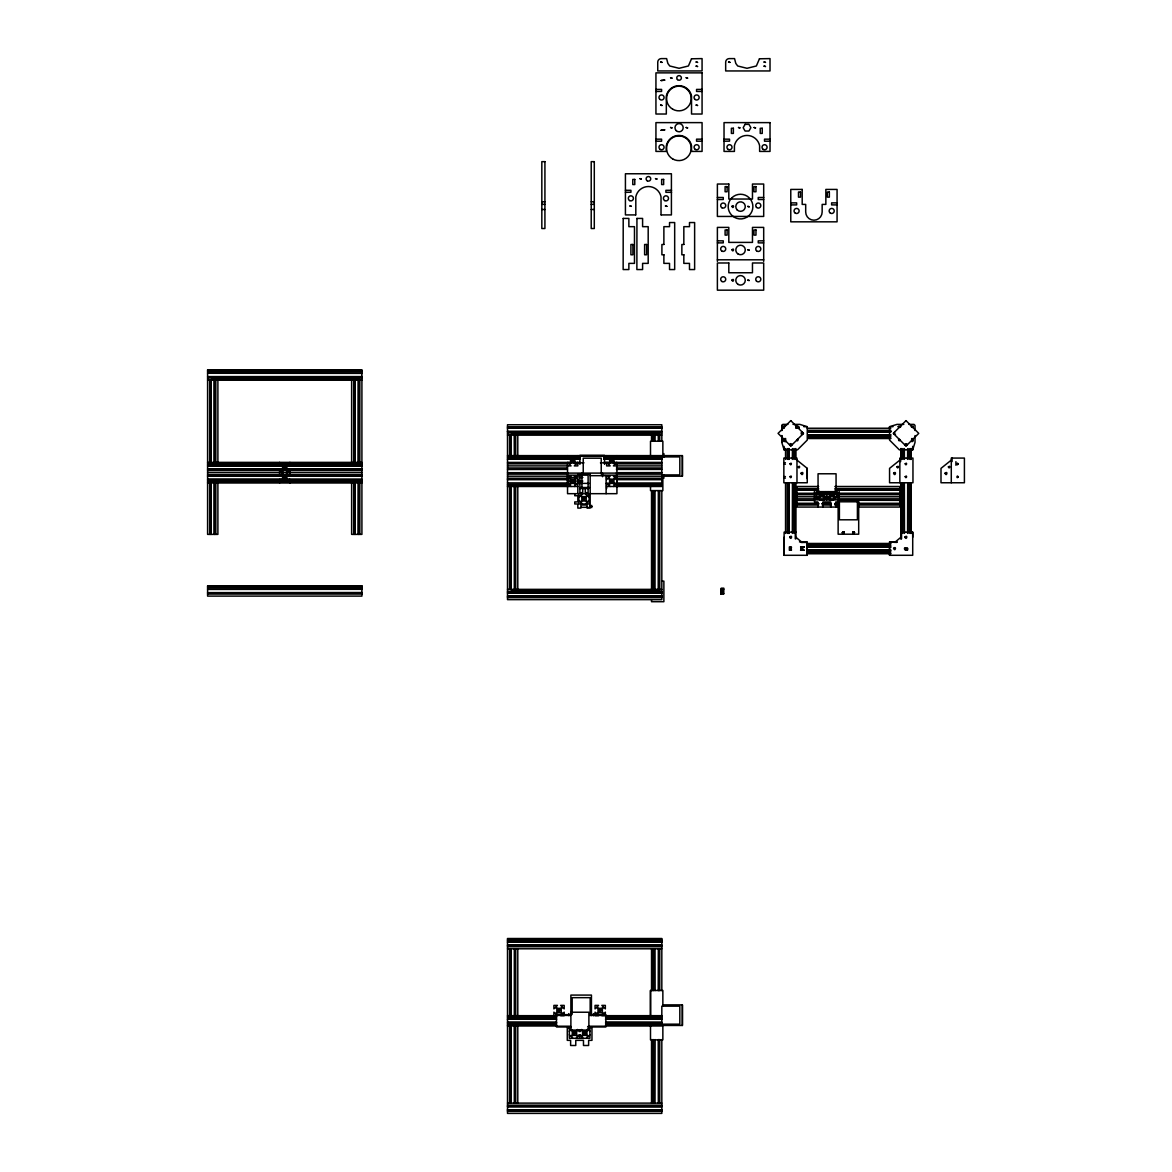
<?xml version="1.0" encoding="UTF-8"?>
<svg xmlns="http://www.w3.org/2000/svg" width="1172" height="1172" viewBox="0 0 1172 1172"><rect width="100%" height="100%" fill="white"/><g stroke="black" fill="none" stroke-linecap="round" stroke-linejoin="round"><path stroke-width="1.5" d="M567.541 486.732L567.541 475.935M570.881 1030.217L570.881 1012.227L588.886 1012.227L588.886 1030.217M616.926 486.732L616.926 475.935M650.504 990.472L650.504 1016.08L650.504 990.472L662.854 990.472L662.854 1005.796M662.854 1025.456L682.397 1025.456L682.397 1004.873L662.854 1004.873M662.854 476.198L682.397 476.198L682.397 455.615L662.854 455.615M720.751 594.131L720.751 593.105L723.783 593.779L720.751 594.131L721.234 588.168L723.783 588.168L723.783 593.779M781.797 442.386L781.797 435.588L781.797 442.386L784.112 449.843L797.487 449.843L807.259 440.071L807.259 426.696L799.802 424.381L793.005 424.381M781.797 425.407L781.797 430.505L781.797 425.407L782.823 424.381L787.921 424.381M807.259 543.456L807.259 555.294L784.112 555.294L784.112 537.289M785.65 441.61L785.65 438.533M796.975 505.63L796.975 503.462L818.627 503.462M796.975 498.217L796.975 500.385L815.023 500.385M796.975 495.346L796.975 493.178M796.975 487.933L796.975 490.086L818.627 489.984M796.975 460.127L807.259 468.361L807.259 482.761L783.848 482.761L783.848 458.076L796.975 458.076L796.975 482.761M818.056 491.786L818.056 473.781L836.061 473.781L836.061 491.786M900.872 532.147L912.71 532.147L912.71 555.294L889.563 555.294L889.563 541.918L897.327 541.918M889.563 428.234L889.563 426.696L897.019 424.381L903.802 424.381M899.847 505.63L899.847 503.462L858.329 503.462M899.847 498.217L899.847 500.385L838.127 500.254L838.127 534.198L858.695 534.198L858.695 500.254M899.847 495.346L899.847 493.178L796.975 493.28M899.847 487.933L899.847 490.086L834.874 489.984M912.71 537.289L912.71 532.147M912.71 446.415L912.71 449.843L899.334 449.843L889.563 440.071L889.563 426.696L892.991 426.696M844.118 532.894C843.444 529.641 841.086 534.608 844.03 533.099C844.778 530.345 840.529 532.762 843.269 533.538C844.734 531.194 844.016 533.421 843.43 533.568M853.084 533.421C852.747 528.968 855.75 534.989 853.069 533.436C851.136 531.18 856.205 531.649 853.89 533.524C850.096 532.528 856.336 530.711 853.787 533.553M590.161 506.143L590.175 507.403L590.175 505.645M591.713 507.637L591.713 505.322M843.02 533.553L842.609 532L844.118 532.425M853.392 531.795L853.377 533.568M590.161 507.3L590.161 507.373M854.403 532.894L853.714 533.524L854.329 532.586M854.476 532.747L853.553 531.883M844.016 532.864L842.653 533.128L843.269 531.883M853.231 533.48L853.348 531.912M842.492 532.659L843.034 533.509L843.108 531.795M842.39 532.747L842.946 531.839M853.275 533.377L853.026 532.147M958.198 464.185C956.997 460.83 956.059 466.91 958.33 463.995M958.198 477.048C956.997 473.693 956.059 479.773 958.33 476.843M842.741 532.147L843.884 532.044M801.018 433.083C802.82 430.124 804.358 435.852 801.311 434.182M899.92 427.282L898.924 425.978L899.539 427.487M281.046 470.602L282.569 469.064L282.569 465.973L281.046 464.434M288.459 464.434L286.935 465.973L286.935 469.064L288.459 470.602M281.046 480.886L282.569 479.348L282.569 476.257L281.046 474.719M288.459 474.719L286.935 476.257L286.935 479.348L288.459 480.886M576.39 457.681L574.866 459.219L574.866 462.31L576.39 463.848L577.166 462.413M615.476 457.681L613.967 459.219L613.967 462.31L615.476 463.848L661.828 463.848M825.352 491.639L823.843 493.178L823.843 496.269L825.352 497.807L826.128 496.371L827.461 496.371L828.238 497.807L829.747 496.269L829.747 493.178L828.238 491.639M835.636 491.639L834.127 493.178L834.127 496.269L835.636 497.807L837.086 496.371M578.177 1030.071L576.668 1031.609L576.668 1034.7L578.177 1036.238L578.953 1034.803L580.287 1034.803L581.063 1036.238L582.572 1034.7L582.572 1031.609L581.063 1030.071M588.461 1030.071L586.952 1031.609L586.952 1034.7L588.461 1036.238L589.912 1034.803M286.305 475.627L287.843 474.103L286.408 473.327L286.408 471.994L287.843 471.217L286.305 469.708L283.214 469.708L281.676 471.217L283.111 471.994L283.111 473.327L281.676 473.327L283.214 475.627M571.145 462.955L569.592 464.464L571.042 465.899L507.505 465.899M571.145 483.523L569.592 485.047L571.042 486.483M610.231 462.955L608.693 464.464L610.129 465.899L606.627 465.899L606.627 462.413M610.231 483.523L608.693 485.047L610.129 486.483M820.107 496.913L818.569 498.422L820.004 499.873M830.391 496.913L828.853 498.422L830.289 499.873M577.562 1029.456L576.023 1030.964L572.932 1030.964L571.394 1029.456M894.705 542.431L900.872 537.289M899.847 460.127L889.563 468.361L889.563 482.761L912.959 482.761L912.959 458.076L899.847 458.076L899.847 482.761M951.283 460.127L940.999 468.361L940.999 482.761L964.409 482.761L964.409 458.076L951.283 458.076L951.283 482.761M895.511 434.182L893.606 433.669L894.705 432.248M905.458 443.719C903.055 446.224 908.974 446.224 906.586 443.719M790.499 443.602C787.54 445.404 793.268 446.942 791.598 443.895M655.939 89.409L661.594 89.409L661.594 91.445L655.939 91.445M702.072 89.409L696.564 89.409L696.564 91.445L702.072 91.445M655.939 139.16L661.594 139.16L661.594 141.197L655.939 141.197M702.072 139.16L696.564 139.16L696.564 141.197L702.072 141.197M724.032 139.16L729.526 139.16L729.526 141.138L724.032 141.197M770.165 139.16L764.51 139.16L764.51 141.197L770.165 141.197M691.788 151.422L702.072 151.422L702.072 122.621L655.939 122.621L655.939 151.422L666.326 151.422L666.326 145.709A12.863 12.863 0 0 1 691.524 145.709L691.524 151.422M625.423 190.304L630.932 190.304L630.932 192.281L625.423 192.325M671.571 190.304L665.901 190.304L665.901 192.325L671.571 192.325M717.381 197.482L723.256 197.482L723.256 199.518L717.381 199.518M763.69 197.482L758.24 197.482L758.24 199.518L763.69 199.518M541.83 201.774L544.921 201.774M591.215 201.774L594.292 201.774M790.778 202.873L796.652 202.873L796.652 204.91L790.778 204.91M837.072 202.873L831.622 202.873L831.622 204.91L837.072 204.91M541.83 204.353L544.921 204.353M591.215 204.353L594.292 204.353M541.83 209.495L544.921 209.495M591.215 209.495L594.292 209.495M635.561 214.916L625.423 214.916L625.423 173.764L671.41 173.764L671.41 214.916L661.272 214.916M717.381 240.846L723.256 240.846L723.256 242.882L717.381 242.882M763.69 240.846L758.24 240.846L758.24 242.882L763.69 242.882M663.953 244.509L661.902 244.509L661.902 254.793L663.953 254.793M683.906 244.509L681.855 244.509L681.855 254.793L683.906 254.793M717.381 259.803L763.69 259.803M207.59 370.455L361.914 370.455M207.59 371.846L361.914 371.846M207.59 373.282L361.914 373.385M207.59 376.578L361.914 376.578M207.59 378.014L361.914 378.014M211.224 379.406L360.097 379.406M207.59 380.08L361.914 380.08M908.901 424.381L913.999 424.381L915.024 425.407L915.024 430.505M507.505 426.813L661.828 426.813M795.934 426.696L799.026 426.696M803.831 426.696L807.259 426.696L807.259 428.234M897.796 426.696L900.872 426.696M911.171 426.696L912.71 426.696M507.505 427.707L661.828 427.707M795.934 427.721L799.026 427.721M507.505 428.249L661.828 428.249M795.934 428.234L799.026 428.234M807.801 428.234L890.823 428.234M807.801 430.3L890.823 430.3M807.801 431.193L890.823 431.193M507.505 431.442L661.828 431.442M507.505 431.545L661.828 431.545M507.505 432.981L661.828 432.981M511.139 434.373L660.012 434.373M807.801 434.929L890.823 434.929M507.505 435.046L661.828 435.046M807.801 435.032L890.823 435.032M807.801 436.467L890.823 436.467M807.801 437.859L890.823 437.859M807.801 438.533L890.823 438.533M507.505 455.615L661.828 455.615L661.828 486.483L606.627 486.483M507.505 456.289L661.828 456.289M661.828 456.904L679.819 456.904L679.819 474.909L661.828 474.909M507.505 457.681L580.125 457.681M603.727 457.681L661.828 457.681M507.505 459.116L580.125 459.116M603.727 459.116L661.828 459.116M507.505 459.219L580.125 459.219M603.727 459.219L661.828 459.219M207.59 462.369L361.914 462.369M507.505 462.413L580.125 462.413M603.727 462.413L661.828 462.413M785.401 462.706L783.848 462.706L783.848 464.244L785.401 464.244M567.541 462.823L584.008 462.823M600.46 462.823L616.926 462.823M207.59 463.043L361.914 463.043M507.505 463.848L567.424 463.848M207.59 464.434L361.914 464.434M207.59 465.87L361.914 465.87M661.828 465.899L613.425 465.899L614.861 464.464L613.322 462.955M207.59 465.973L361.914 465.973M507.505 467.965L567.424 467.965M616.428 467.965L661.828 467.965M207.59 469.064L361.914 469.064M207.59 469.166L361.914 469.166M507.505 469.503L567.424 469.401M616.428 469.401L661.828 469.401M207.59 470.602L361.914 470.602M207.59 472.668L361.914 472.668M507.505 472.697L567.424 472.697M616.428 472.697L661.828 472.594M567.541 473.107L616.926 473.107M507.505 474.133L567.424 474.133M616.428 474.133L661.828 474.133M207.59 474.719L361.914 474.719M567.541 475.158L588.11 475.158L588.11 492.65L585.795 492.65L585.795 493.676M602.525 475.158L616.926 475.158M207.59 475.627L361.914 475.627M590.175 475.685L606.114 475.685L606.114 493.676M207.59 476.154L361.914 476.154M507.505 476.198L571.042 476.198L569.592 477.634L571.145 479.158L574.221 479.158L575.774 477.634L574.324 476.198L577.825 476.198M661.828 476.198L613.425 476.198L614.861 477.634L613.322 479.158L610.231 479.158L608.693 477.634L610.129 476.198L606.627 476.198L606.627 479.685L608.078 478.249L609.587 479.788L609.587 482.879L608.078 484.417L606.627 482.981L606.627 488.534M207.59 476.257L361.914 476.257M785.401 476.594L783.848 476.594L783.848 478.132L785.401 478.132M569.24 477.473L576.053 477.473M579.451 477.473L582.85 477.473M507.505 478.249L567.424 478.249M661.828 478.249L615.476 478.249L613.967 479.788L613.967 482.879L615.476 484.417L661.828 484.417M507.505 479.158L567.424 479.158M616.428 479.158L661.828 479.158M507.505 479.685L568.215 479.685L568.977 478.249L570.5 479.788L570.5 482.879L568.977 484.417L568.215 482.981L507.505 482.879M577.825 479.685L576.39 478.249L574.866 479.788L574.866 482.879L576.39 484.417L577.825 482.981M661.828 479.685L616.252 479.685L616.252 478.249M207.59 480.886L361.914 480.886M567.541 481.077L582.85 481.077M207.59 482.278L361.914 482.278M207.59 482.952L361.914 482.952M661.828 482.981L616.252 482.981L616.252 484.417M567.541 483.391L589.15 483.391M606.114 483.391L616.926 483.391M507.505 484.417L567.424 484.417M507.505 485.809L567.424 485.809M616.428 485.809L661.828 485.809M507.505 486.483L577.825 486.483M818.627 486.497L796.975 486.497L796.975 507.066L838.478 507.066M834.874 486.497L899.847 486.497L899.847 507.066L858.329 507.066M580.345 487.508L589.487 487.508M579.627 488.534L588.637 488.534M796.975 488.548L818.627 488.548M834.874 488.548L899.847 488.548M796.975 489.457L816.503 489.574L816.503 499.873L837.086 499.873L837.086 489.574L899.847 489.457M820.107 492.533L823.198 492.533M830.391 492.533L833.482 492.533M578.514 493.676L567.541 493.676L567.541 462.413M589.487 493.676L616.926 493.676L616.926 462.413M796.975 493.822L820.429 493.822M824.048 493.822L899.847 493.822M796.975 494.716L899.847 494.716M816.503 496.371L817.953 497.807L819.462 496.269L819.462 493.178L817.953 491.639M796.975 496.782L899.847 496.782M578.851 497.177L580.301 495.741L581.81 497.28L581.81 500.371L580.301 501.909L578.851 500.473M589.15 497.177L587.699 495.741L586.19 497.28L586.19 500.371L587.699 501.909L589.15 500.473M796.975 498.833L834.874 498.833M838.478 498.833L899.847 498.833M820.429 500.283L824.048 500.283M829.454 500.283L833.072 500.283M822.231 503.462L831.256 503.462M834.874 503.462L838.478 503.462M796.975 503.564L818.627 503.564M822.231 503.564L831.256 503.564M834.874 503.564L838.478 503.564M858.329 503.564L899.847 503.564M796.975 504.107L818.627 504.107M822.231 504.107L831.256 504.107M834.874 504.107L838.478 504.107M858.329 504.107L899.847 504.107M796.975 505.015L818.627 505.015M822.231 505.015L831.256 505.015M834.874 505.015L838.478 505.015M858.329 505.015L899.847 505.015M581.283 507.315L588.183 507.315M795.934 532.147L784.112 532.147L784.112 555.294M799.494 541.918L807.259 541.918L807.259 555.294M801.018 542.431L807.259 542.431M896.756 542.431L889.563 541.918M807.801 543.456L890.823 543.456M807.801 544.13L890.823 544.13M807.801 545.522L890.823 545.522M789.254 547.06L791.569 547.265A1.538 1.538 0 0 0 789.313 548.203M789.254 550.151L791.569 549.946A1.538 1.538 0 0 1 789.313 549.009M800.579 550.151L804.197 550.151M807.801 550.151L890.823 550.151M800.579 550.254L804.197 550.254M807.801 550.254L890.823 550.254M807.801 551.69L890.823 551.69M807.801 553.081L890.823 553.081M807.801 553.755L890.823 553.755M661.828 581.122L663.879 581.122L663.879 601.705L651.529 601.705L651.529 599.639M207.59 586.498L361.914 586.498M207.59 587.89L361.914 587.89M720.751 589.194L723.783 589.194M207.59 589.428L361.914 589.326M507.505 589.355L661.828 589.355M511.139 590.029L660.012 590.029M507.505 591.421L661.828 591.421M207.59 592.622L361.914 592.519M507.505 592.856L661.828 592.856M207.59 593.164L361.914 593.164M507.505 592.959L661.828 592.959M207.59 594.058L361.914 594.058M507.505 596.695L661.828 596.695M507.505 597.588L661.828 597.588M507.505 939.182L661.828 939.182M507.505 940.559L661.828 940.559M507.505 942.01L661.828 942.01M507.505 942.112L661.828 942.112M507.505 945.189L661.828 945.189M507.505 945.306L661.828 945.306M507.505 946.742L661.828 946.742M507.505 948.793L661.828 948.793M571.79 1014.644L556.48 1014.644L556.48 1026.98L571.101 1026.98M591.45 1014.644L604.063 1014.644M556.48 1015.406L570.588 1015.406M591.743 1015.406L604.093 1015.406M507.505 1015.67L557.403 1015.67L555.953 1014.22L557.506 1012.711L560.582 1012.711L562.135 1014.22L560.685 1015.67L564.186 1015.67L564.186 1012.168L562.75 1013.604L561.227 1012.066L561.227 1008.975L562.75 1007.437L564.186 1008.872L564.186 1005.386L560.685 1005.386L562.135 1006.821L560.582 1008.33L557.506 1008.33L555.953 1006.821L557.403 1005.386L553.902 1005.386L553.902 1008.872L555.338 1007.437L556.861 1008.975L556.861 1012.066L555.338 1013.604L553.902 1012.168L553.902 1015.67M661.828 1015.67L601.837 1015.67L603.287 1014.22L601.734 1012.711L598.658 1012.711L597.105 1014.22L598.555 1015.67L595.054 1015.67L595.054 1012.168L596.489 1013.604L598.013 1012.066L598.013 1008.975L596.489 1007.437L595.054 1008.872L595.054 1005.386L598.555 1005.386L597.105 1006.821L598.658 1008.33L601.734 1008.33L603.287 1006.821L601.837 1005.386L605.338 1005.386L605.338 1008.872L603.902 1007.437L602.379 1008.975L602.379 1012.066L603.902 1013.604L605.338 1012.168L605.338 1015.67M507.505 1016.329L554.708 1016.329M605.543 1016.329L661.828 1016.329M507.505 1017.721L556.524 1017.721M605.543 1017.721L661.828 1017.721M507.505 1019.171L556.524 1019.171M605.543 1019.171L661.828 1019.171M507.505 1019.274L556.524 1019.274M605.543 1019.274L661.828 1019.274M507.505 1023.903L556.524 1023.903M605.543 1023.903L661.828 1023.903M661.828 1024.167L679.819 1024.167L679.819 1006.162L661.828 1006.162L661.828 1025.954L605.543 1025.954M507.505 1025.28L556.524 1025.28M605.543 1025.28L661.828 1025.28M507.505 1025.954L556.524 1025.954M556.48 1026.218L570.588 1026.218M588.227 1026.218L605.851 1026.218M587.568 1026.98L605.851 1026.98L605.851 1014.644M569.328 1031.507L570.002 1030.071L589.238 1030.071L589.912 1031.507M569.328 1034.803L570.779 1036.238L572.288 1034.7L572.288 1031.609L570.779 1030.071M507.505 1103.116L661.828 1103.116M507.505 1105.167L661.828 1105.167M507.505 1106.075L661.828 1106.075M507.505 1109.796L661.828 1109.796M507.505 1109.899L661.828 1109.899M507.505 1110.441L661.828 1110.441M507.505 1111.349L661.828 1111.349M912.49 427.487L913.12 425.978L912.124 427.282M795.934 537.289L802.117 542.431M721.351 592.373L720.751 591.157M833.482 496.913L835.021 498.422L833.585 499.873M823.198 496.913L824.736 498.422L823.301 499.873M613.322 483.523L614.861 485.047L613.425 486.483M574.221 462.955L575.774 464.464L574.324 465.899L577.825 465.899L577.825 462.413M574.221 483.523L575.774 485.047L574.324 486.483M581.678 1029.456L583.217 1030.964L586.308 1030.964L587.846 1028.679M608.078 457.681L609.587 459.219L609.587 462.31L608.078 463.848L607.301 462.413M568.977 457.681L570.5 459.219L570.5 462.31L568.977 463.848L568.215 462.413M955.913 461.68L955.913 465.269M952.06 458.076L952.06 461.607M915.024 435.588L915.024 442.386L912.71 449.843L912.71 446.547M912.71 438.533L912.71 441.61M911.684 438.533L911.684 441.61M910.498 448.583L910.498 459.409M910.498 482.879L910.498 533.407M909.106 448.583L909.106 459.409M909.106 482.879L909.106 533.407M907.67 448.583L907.567 459.409M907.67 482.879L907.567 533.407M907.567 548.599L907.567 550.151L905.619 550.093L904.681 547.837A1.538 1.538 0 0 0 906.015 550.151A1.538 1.538 0 0 0 907.362 547.837M904.374 448.583L904.374 459.409M904.374 482.879L904.476 533.407M902.938 448.583L902.938 459.409M902.938 482.879L902.938 533.407M901.546 448.583L901.546 459.409M901.546 482.879L901.546 538.827M900.623 458.076L900.623 461.607M889.563 543.456L889.563 555.294M839.137 489.574L839.137 501.924L835.797 501.924L835.797 507.066M836.412 493.075L836.412 491.639L817.177 491.639L817.177 493.075M830.655 507.066L830.655 501.924L822.934 501.924L822.934 507.066M827.461 491.639L827.461 493.075M826.802 496.371L826.802 499.873M826.128 491.639L826.128 493.075M818.569 490.248L818.569 491.024M817.792 507.066L817.792 501.924L814.452 501.924L814.452 489.574M807.259 468.361L807.259 478.645M795.934 448.583L795.934 459.409M795.934 482.879L795.934 538.827M795.275 448.583L795.275 459.409M795.275 482.879L795.275 538.827M793.884 448.583L793.884 459.409M793.884 482.879L793.884 533.407M792.448 448.583L792.345 459.409M792.448 482.879L792.345 533.407M789.254 448.583L789.152 459.409M789.152 482.879L789.254 533.407M788.61 448.583L788.61 459.409M788.61 482.879L788.61 533.407M787.716 448.583L787.716 459.409M787.716 482.879L787.716 533.407M785.137 438.533L785.137 441.61M784.112 426.696L784.112 428.234M784.112 438.533L784.112 441.61M784.112 446.415L784.112 449.843M763.69 261.356L763.69 227.397L752.468 227.397L752.468 242.399L728.808 242.399L728.808 227.397L717.381 227.397L717.381 261.356M683.833 244.333L683.833 226.665L689.488 226.665L689.488 222.548L694.63 222.548L694.63 269.56L689.488 269.56L689.488 263.378L683.833 263.378L683.833 254.793M682.397 455.615L682.397 476.198M682.397 1004.873L682.397 1025.456M663.879 244.333L663.879 226.665L669.534 226.665L669.534 222.548L674.676 222.548L674.676 269.56L669.534 269.56L669.534 263.378L663.879 263.378L663.879 254.793M663.879 453.564L663.879 457.08M663.879 474.719L663.879 478.249M662.854 456.523L662.854 441.214L650.504 441.214L650.504 455.849M662.854 475.964L662.854 490.599L650.504 490.599L650.504 485.105M662.854 1025.222L662.854 1039.857L650.504 1039.857L650.504 1025.222M661.828 440.482L661.828 424.747L507.505 424.747L507.505 599.639L661.828 599.639L661.828 491.317M661.828 990.56L661.828 938.508L507.505 938.508L507.505 1113.4L661.828 1113.4L661.828 1039.564M661.023 214.916L661.023 196.837A12.863 12.863 0 0 0 635.81 196.837L635.81 214.916M659.763 435.046L659.763 440.482M659.763 491.317L659.763 589.355M659.763 948.793L659.763 990.56M659.763 1039.564L659.763 1103.116M658.869 435.046L658.869 440.482M658.869 491.317L658.869 589.355M658.869 948.793L658.869 990.56M658.869 1039.564L658.869 1103.116M658.225 435.046L658.327 440.482M658.327 491.317L658.225 589.355M658.327 948.793L658.225 990.56M658.225 1039.564L658.327 1103.116M655.133 435.046L655.031 440.482M655.031 491.317L655.031 589.355M655.031 948.793L655.133 990.56M655.133 1039.564L655.031 1103.116M653.595 435.046L653.595 440.482M653.595 491.317L653.595 589.355M653.595 948.793L653.595 990.56M653.595 1039.564L653.595 1103.116M652.203 435.046L652.203 440.482M652.203 491.317L652.203 589.355M652.203 948.793L652.203 990.56M652.203 1039.564L652.203 1103.116M651.529 435.046L651.529 440.482M651.529 491.317L651.529 589.355M651.529 948.793L651.529 990.56M651.529 1039.564L651.529 1103.116M616.926 455.615L616.926 459.116M616.252 457.681L616.252 459.116M616.252 462.413L616.252 463.848M614.861 456.289L613.322 458.574L610.231 458.574L608.693 456.289M607.301 457.681L607.301 459.116M606.627 455.615L606.627 459.116M604.576 464.361L604.576 455.366L579.891 455.366L579.891 464.361M602.525 473.107L602.525 476.711M601.236 474.133L601.236 458.193L583.231 458.193L583.231 474.133M593.515 1013.604L593.515 1015.67M591.45 1015.67L591.45 995.087L570.881 995.087L570.881 1014.644M590.175 1015.67L590.175 997.665L572.17 997.665L572.17 1013.868M586.41 1038.304L587.846 1036.854L586.308 1035.345L583.217 1035.345L581.678 1036.854L583.114 1038.304M585.648 493.676L587.084 495.126L585.546 496.635L582.455 496.635L580.916 495.126L582.352 493.676M585.648 503.975L587.084 502.524L585.546 501.015L582.455 501.015L580.916 502.524L582.352 503.975M585.282 489.061L585.282 493.69M582.718 489.061L582.718 493.69M582.206 493.676L582.206 492.65L579.891 492.65L579.891 475.158M581.942 473.107L581.942 487.508M580.287 1030.071L580.287 1031.507L578.953 1031.507L578.953 1030.071M579.627 1034.803L579.627 1038.304M577.825 455.615L577.825 459.116M577.825 493.676L577.825 474.133L590.175 474.133L590.175 508.091L587.084 508.091L587.084 505L580.916 505L580.916 508.091L577.825 508.091L577.825 503.975L574.749 503.975L574.749 501.909L577.825 501.909L577.825 495.741L574.749 495.741L574.749 493.676M577.166 457.681L577.166 459.116M576.126 1038.304L577.562 1036.854L576.023 1035.345L572.932 1035.345L571.394 1036.854L572.83 1038.304M575.774 456.289L574.221 458.574L571.145 458.574L569.592 456.289M568.816 1013.604L568.816 1015.67M568.215 457.681L568.215 459.116M567.541 455.615L567.541 459.116M517.79 435.046L517.79 456.831M517.79 485.882L517.79 589.355M517.79 948.793L517.79 1015.963M517.79 1025.046L517.79 1103.116M515.739 435.046L515.739 456.831M515.739 485.882L515.739 589.355M515.739 948.793L515.739 1015.963M515.739 1025.046L515.739 1103.116M514.83 435.046L514.83 456.831M514.83 485.882L514.83 589.355M514.83 948.793L514.83 1015.963M514.83 1025.046L514.83 1103.116M514.2 435.046L514.303 456.831M514.2 485.882L514.303 589.355M514.303 948.793L514.303 1015.963M514.2 1025.046L514.303 1103.116M511.007 435.046L511.007 456.831M511.007 485.882L511.109 589.355M511.109 948.793L511.007 1015.963M511.109 1025.046L511.007 1103.116M510.465 435.046L510.465 456.831M510.465 485.882L510.465 589.355M510.465 948.793L510.465 1015.963M510.465 1025.046L510.465 1103.116M509.571 435.046L509.571 456.831M509.571 485.882L509.571 589.355M509.571 948.793L509.571 1015.963M509.571 1025.046L509.571 1103.116M359.848 380.08L359.848 463.585M359.848 481.736L359.848 534.388M358.954 380.08L358.954 463.585M358.954 481.736L358.954 534.388M355.219 380.08L355.219 463.585M355.219 481.736L355.219 534.388M355.116 380.08L355.116 463.585M355.116 481.736L355.116 534.388M354.589 380.08L354.589 463.585M354.589 481.736L354.589 534.388M353.68 380.08L353.68 463.585M353.68 481.736L353.68 534.388M351.629 380.08L351.629 463.585M351.629 481.736L351.629 534.388L361.914 534.388L361.914 369.781L207.59 369.781L207.59 534.388L217.889 534.388L217.889 481.736M289.894 462.369L289.894 465.87M289.894 469.166L289.894 476.154M289.894 479.451L289.894 482.952M289.235 464.434L289.235 465.87M289.235 469.166L289.235 470.602M289.235 474.719L289.235 476.154M289.235 479.451L289.235 480.886M287.843 463.043L286.305 465.328L283.214 465.328L281.676 463.043M287.843 482.278L286.305 479.993L283.214 479.993L281.676 482.278M280.284 464.434L280.284 465.87M280.284 469.166L280.284 470.602M280.284 474.719L280.284 476.154M280.284 479.451L280.284 480.886M279.61 462.369L279.61 465.87M279.61 469.166L279.61 476.154M279.61 479.451L279.61 482.952M217.889 380.08L217.889 463.585M215.824 380.08L215.824 463.585M215.824 481.736L215.824 534.388M214.93 380.08L214.93 463.585M214.93 481.736L214.93 534.388M214.388 380.08L214.388 463.585M214.388 481.736L214.388 534.388M214.286 380.08L214.286 463.585M214.286 481.736L214.286 534.388M210.55 380.08L210.55 463.585M210.55 481.736L210.55 534.388M209.656 380.08L209.656 463.585M209.656 481.736L209.656 534.388M623.211 218.431L623.152 269.56L628.866 269.56L628.866 263.378L634.477 263.378L634.477 226.665L628.866 226.665L628.866 218.431L623.211 218.431M636.938 218.431L636.879 269.56L642.593 269.56L642.593 263.378L648.189 263.378L648.189 226.665L642.593 226.665L642.593 218.431L636.938 218.431M785.65 482.879L785.65 533.407L785.65 482.879M785.65 448.583L785.65 459.409L785.65 448.583M900.872 482.879L900.872 538.827L900.872 482.879M900.872 448.583L900.872 459.409L900.872 448.583M911.171 482.879L911.171 533.407L911.171 482.879M911.171 448.583L911.171 459.409L911.171 448.583M723.285 591.113C721.102 594.673 721.014 587.699 723.285 591.113M283.507 467.188C285.089 472.096 287.33 463.716 283.507 467.188M283.507 477.473C285.089 482.381 287.33 474.001 283.507 477.473M571.438 460.435C573.02 465.343 575.262 456.963 571.438 460.435M571.438 481.003C573.02 485.911 575.262 477.531 571.438 481.003M582.762 498.496C584.33 503.403 586.571 495.024 582.762 498.496M629.979 205.979L631.371 206.345L629.979 205.979M639.927 178.642L641.304 179.008L639.927 178.642M660.642 62.013L662.034 62.394L660.642 62.013M610.539 460.435C612.106 465.343 614.362 456.963 610.539 460.435M610.539 481.003C612.106 485.911 614.362 477.531 610.539 481.003M660.642 105.099L662.034 105.465L660.642 105.099M655.529 178.642L656.921 179.008L655.529 178.642M670.589 77.748L671.966 78.128L670.589 77.748M670.589 127.499L671.966 127.88L670.589 127.499M557.799 1010.191C559.381 1015.099 561.622 1006.719 557.799 1010.191M665.476 205.979L666.868 206.345L665.476 205.979M686.191 77.748L687.583 78.128L686.191 77.748M686.191 127.499L687.583 127.88L686.191 127.499M696.139 62.013L697.53 62.394L696.139 62.013M696.139 66.13L697.53 66.496L696.139 66.13M573.24 1032.825C574.807 1037.733 577.049 1029.353 573.24 1032.825M696.139 105.099L697.53 105.465L696.139 105.099M583.524 1032.825C585.092 1037.733 587.348 1029.353 583.524 1032.825M598.951 1010.191C600.533 1015.099 602.774 1006.719 598.951 1010.191M728.574 62.013L729.966 62.394L728.574 62.013M738.521 127.499L739.913 127.88L738.521 127.499M731.943 206.345C733.145 210.066 734.844 203.708 731.943 206.345M731.943 249.709C733.145 253.43 734.844 247.072 731.943 249.709M731.943 280.064C733.145 283.8 734.844 277.427 731.943 280.064M754.123 127.499L755.515 127.88L754.123 127.499M764.071 62.013L765.463 62.394L764.071 62.013M764.071 66.13L765.463 66.496L764.071 66.13M747.795 206.404L749.186 206.785L747.795 206.404M747.795 249.768L749.186 250.149L747.795 249.768M747.795 280.137L749.186 280.504L747.795 280.137M783.321 426.476C784.317 429.626 785.753 424.264 783.321 426.476M783.321 439.852C784.317 443.001 785.767 437.639 783.321 439.852M789.957 463.76C791.027 467.101 792.55 461.402 789.957 463.76M789.957 476.623C791.027 479.963 792.55 474.264 789.957 476.623M796.696 426.476C797.692 429.626 799.128 424.264 796.696 426.476M796.696 439.852C797.692 443.001 799.128 437.639 796.696 439.852M798.191 466.852C799.26 470.192 800.784 464.493 798.191 466.852M789.708 536.996C791.085 541.317 793.063 533.949 789.708 536.996M790.001 548.393C791.012 551.529 792.448 546.167 790.001 548.393M801.018 473.21C802.41 477.531 804.388 470.162 801.018 473.21M801.018 548.306C802.41 552.627 804.388 545.258 801.018 548.306M820.415 494.394C821.982 499.301 824.224 490.922 820.415 494.394M830.699 494.394C832.267 499.301 834.523 490.922 830.699 494.394M893.606 473.21C894.998 477.531 896.976 470.162 893.606 473.21M898.543 439.852C899.539 443.001 900.99 437.639 898.543 439.852M896.946 466.852C898.016 470.192 899.539 464.493 896.946 466.852M893.606 548.306C894.998 552.627 896.976 545.258 893.606 548.306M905.18 463.76C906.249 467.101 907.773 461.402 905.18 463.76M905.18 476.623C906.249 479.963 907.773 474.264 905.18 476.623M911.919 439.852C912.915 443.001 914.35 437.639 911.919 439.852M904.931 536.996C906.308 541.317 908.285 533.949 904.931 536.996M905.224 548.393C906.234 551.529 907.67 546.181 905.224 548.393M945.042 473.21C946.434 477.531 948.412 470.162 945.042 473.21M948.382 466.852C949.452 470.192 950.975 464.493 948.382 466.852M691.509 58.79L688.418 65.984L679.086 68.298L669.739 65.984L667.864 63.42L666.619 58.6L661.33 58.6A3.604 3.604 0 0 0 657.741 62.204L657.741 70.95L702.072 70.95L702.072 58.6L691.509 58.79M759.456 58.79L756.365 65.984L747.018 68.298L737.686 65.984L735.796 63.42L734.551 58.6L729.277 58.6A3.604 3.604 0 0 0 725.673 62.204L725.673 70.95L770.019 70.95L770.019 58.6L759.456 58.79M745.084 124.349L743.165 127.689L745.084 131.03L748.952 131.03L750.886 127.689L748.952 124.349L745.084 124.349M731.811 197.863L729.848 200.412A12.35 12.35 0 0 0 731.811 215.326L734.361 217.289A12.35 12.35 0 0 0 746.711 217.289L749.26 215.326A12.35 12.35 0 0 0 751.223 200.412L749.26 197.863A12.35 12.35 0 0 0 731.811 197.863M790.792 420.645L778.062 433.376L790.792 446.107L803.523 433.376L790.792 420.645M906.015 420.645L893.284 433.376L906.015 446.107L918.745 433.376L906.015 420.645M591.713 506.538L590.761 506.538L591.713 506.553M702.072 72.869L655.939 72.869L655.939 114.021L666.326 114.021L666.326 95.958A12.863 12.863 0 0 1 691.524 95.958L691.524 114.021L702.072 114.021L702.072 72.869M664.685 80.121L661.081 80.531L664.685 80.121M770.019 122.621L724.032 122.621L724.032 151.422L734.419 151.422L734.419 145.709A12.863 12.863 0 0 1 759.617 145.709L759.617 151.422L770.019 151.422L770.019 122.621M733.379 128.275L731.387 128.275L731.387 133.418L733.379 133.418L733.379 128.275M762.24 128.275L760.232 128.275L760.232 133.418L762.24 133.418L762.24 128.275M664.685 129.872L661.081 130.282L664.685 129.872M544.921 161.648L541.83 161.648L541.83 228.525L544.921 228.525L544.921 161.648M594.292 161.648L591.215 161.648L591.215 228.525L594.292 228.525L594.292 161.648M634.785 179.419L632.777 179.419L632.777 184.561L634.785 184.561L634.785 179.419M663.645 179.419L661.638 179.419L661.638 184.561L663.645 184.561L663.645 179.419M728.808 184.033L717.381 184.033L717.381 216.439L763.69 216.439L763.69 184.033L752.468 184.033L752.468 199.035L728.808 199.035L728.808 184.033M727.109 186.612L725.102 186.612L725.102 191.754L727.109 191.754L727.109 186.612M755.969 186.612L753.962 186.612L753.962 191.754L755.969 191.754L755.969 186.612M802.19 189.425L790.778 189.425L790.778 221.83L837.072 221.83L837.072 189.425L825.85 189.425L825.85 204.411L822.158 204.411L822.158 211.986A8.233 8.233 0 0 1 813.925 220.204A8.233 8.233 0 0 1 805.691 211.986L805.691 204.411L802.19 204.411L802.19 189.425M800.505 192.003L798.498 192.003L798.498 197.145L800.505 197.145L800.505 192.003M829.351 192.003L827.344 192.003L827.344 197.145L829.351 197.145L829.351 192.003M727.109 229.976L725.102 229.976L725.102 235.118L727.109 235.118L727.109 229.976M755.969 229.976L753.962 229.976L753.962 235.118L755.969 235.118L755.969 229.976M632.909 244.494L630.902 244.494L630.902 254.778L632.909 254.778L632.909 244.494M646.622 244.494L644.615 244.494L644.615 254.778L646.622 254.778L646.622 244.494M728.808 262.982L717.381 262.982L717.381 290.173L763.69 290.173L763.69 262.982L752.468 262.982L752.468 272.754L728.808 272.754L728.808 262.982M890.823 431.736L807.801 431.736L890.823 431.838M361.914 479.348L207.59 479.348L361.914 479.451M589.15 493.676L578.851 493.676L578.851 503.975L589.15 503.975L589.15 493.676M857.406 501.792L839.401 501.792L839.401 519.797L857.406 519.797L857.406 501.792M804.197 546.958L800.579 546.958L804.197 547.06M890.823 546.958L807.801 546.958L890.823 547.06M361.914 585.824L207.59 585.824L207.59 596.109L361.914 596.109L361.914 585.824M661.828 596.05L507.505 596.05L661.828 596.152M556.524 1022.35L507.505 1022.35L556.524 1022.453M661.828 1022.35L605.543 1022.35L661.828 1022.453M569.328 1028.005L567.277 1028.005L567.277 1040.355L570.618 1040.355L570.618 1045.497L575.76 1045.497L575.76 1040.355L583.48 1040.355L583.48 1045.497L588.622 1045.497L588.622 1040.355L591.963 1040.355L591.963 1028.005L589.912 1028.005L589.912 1038.304L569.328 1038.304L569.328 1028.005M661.828 1106.617L507.505 1106.617L661.828 1106.72M358.412 463.585L358.412 380.08L358.31 463.585M358.412 534.388L358.412 481.736L358.31 534.388M211.194 463.585L211.194 380.08L211.092 463.585M211.194 534.388L211.194 481.736L211.092 534.388M672.699 158.953A12.35 12.35 0 0 0 691.216 148.258A12.35 12.35 0 0 0 672.699 137.578A12.35 12.35 0 0 0 672.699 158.953M672.699 109.201A12.35 12.35 0 0 0 691.216 98.521A12.35 12.35 0 0 0 672.699 87.827A12.35 12.35 0 0 0 672.699 109.201M756.482 281.09A2.549 2.549 0 0 0 760.745 279.947A2.549 2.549 0 0 0 757.625 276.826A2.549 2.549 0 0 0 756.482 281.09M721.937 281.5A2.549 2.549 0 0 0 725.746 279.288A2.549 2.549 0 0 0 721.937 277.09A2.549 2.549 0 0 0 721.937 281.5M756.482 250.72A2.549 2.549 0 0 0 760.745 249.592A2.549 2.549 0 0 0 757.625 246.472A2.549 2.549 0 0 0 756.482 250.72M721.937 251.13A2.549 2.549 0 0 0 725.746 248.933A2.549 2.549 0 0 0 721.937 246.721A2.549 2.549 0 0 0 721.937 251.13M830.406 213.157A2.549 2.549 0 0 0 834.23 210.945A2.549 2.549 0 0 0 830.406 208.748A2.549 2.549 0 0 0 830.406 213.157M795.319 213.157A2.549 2.549 0 0 0 799.143 210.945A2.549 2.549 0 0 0 795.319 208.748A2.549 2.549 0 0 0 795.319 213.157M756.482 207.356A2.549 2.549 0 0 0 760.745 206.228A2.549 2.549 0 0 0 757.625 203.108A2.549 2.549 0 0 0 756.482 207.356M721.937 207.766A2.549 2.549 0 0 0 725.746 205.569A2.549 2.549 0 0 0 721.937 203.357A2.549 2.549 0 0 0 721.937 207.766M763.294 149.445A2.549 2.549 0 0 0 767.103 147.233A2.549 2.549 0 0 0 763.294 145.035A2.549 2.549 0 0 0 763.294 149.445M728.208 149.445A2.549 2.549 0 0 0 732.031 147.233A2.549 2.549 0 0 0 728.208 145.035A2.549 2.549 0 0 0 728.208 149.445M664.685 200.573A2.549 2.549 0 0 0 668.509 198.376A2.549 2.549 0 0 0 664.685 196.164A2.549 2.549 0 0 0 664.685 200.573M629.598 200.573A2.549 2.549 0 0 0 633.422 198.376A2.549 2.549 0 0 0 629.598 196.164A2.549 2.549 0 0 0 629.598 200.573M695.348 149.445A2.549 2.549 0 0 0 699.171 147.233A2.549 2.549 0 0 0 695.348 145.035A2.549 2.549 0 0 0 695.348 149.445M660.261 149.445A2.549 2.549 0 0 0 664.085 147.233A2.549 2.549 0 0 0 660.261 145.035A2.549 2.549 0 0 0 660.261 149.445M694.82 99.283A2.549 2.549 0 0 0 699.083 98.14A2.549 2.549 0 0 0 695.963 95.02A2.549 2.549 0 0 0 694.82 99.283M676.171 130.605A4.117 4.117 0 0 0 683.056 128.759A4.117 4.117 0 0 0 678.017 123.719A4.117 4.117 0 0 0 676.171 130.605M659.733 99.283A2.549 2.549 0 0 0 663.997 98.14A2.549 2.549 0 0 0 660.876 95.02A2.549 2.549 0 0 0 659.733 99.283M647.266 180.825A2.315 2.315 0 0 0 650.738 178.833A2.315 2.315 0 0 0 647.266 176.826A2.315 2.315 0 0 0 647.266 180.825M738.155 284.444A4.761 4.761 0 0 0 745.289 280.313A4.761 4.761 0 0 0 738.155 276.196A4.761 4.761 0 0 0 738.155 284.444M677.445 79.579A2.315 2.315 0 0 0 681.313 78.539A2.315 2.315 0 0 0 678.485 75.697A2.315 2.315 0 0 0 677.445 79.579M738.155 254.075A4.761 4.761 0 0 0 745.289 249.958A4.761 4.761 0 0 0 738.155 245.842A4.761 4.761 0 0 0 738.155 254.075M737.173 209.949A4.761 4.761 0 0 0 745.128 207.825A4.761 4.761 0 0 0 739.298 201.994A4.761 4.761 0 0 0 737.173 209.949"/></g></svg>
